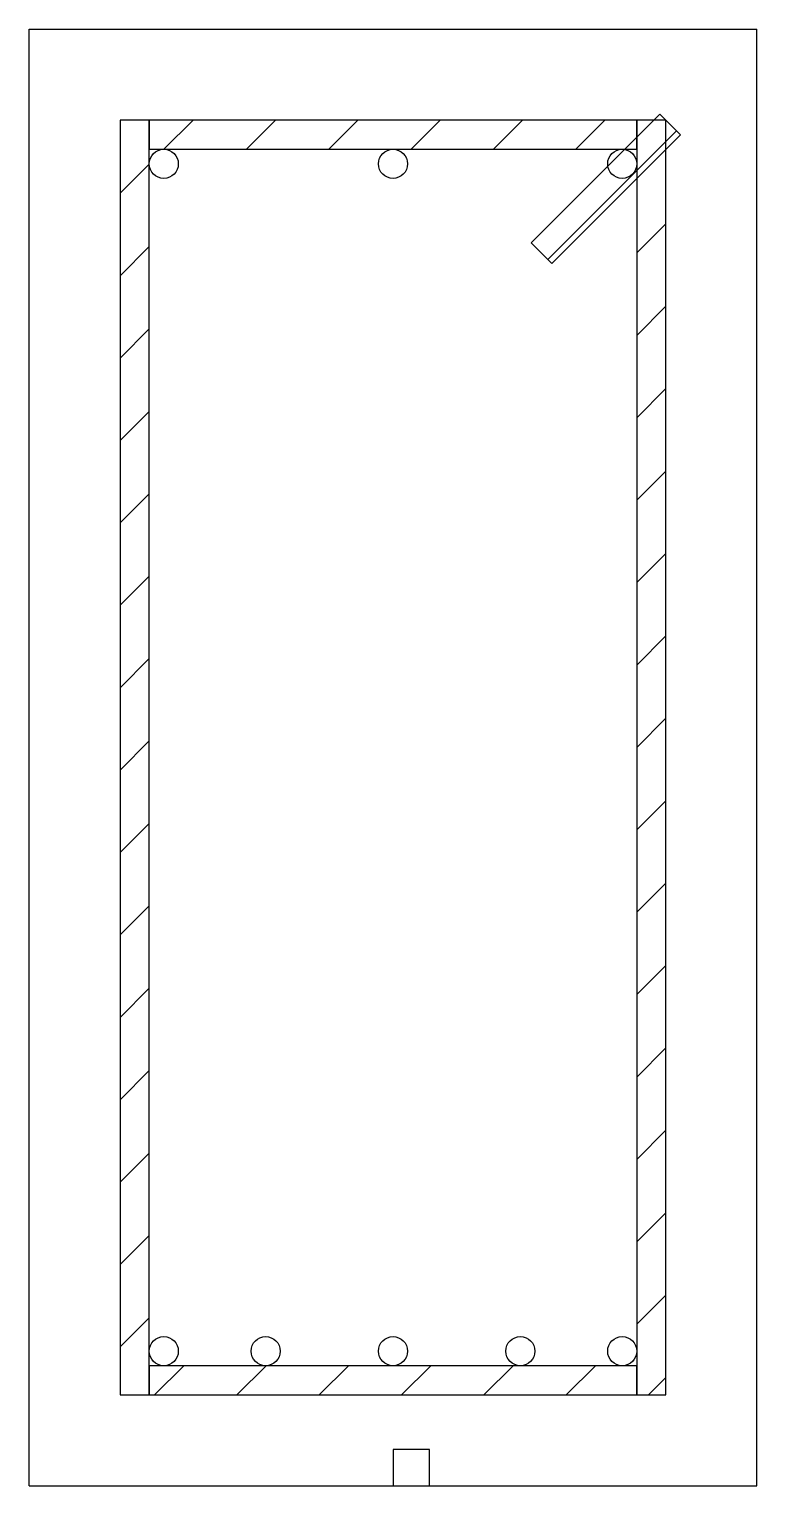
# Model space of a CAD drawing. Header units: metres. Extents: x -10 to 110, y 0 to 40.
# Drawn here: x -10 to 10, y 0 to 40 of the extents above.
import ezdxf

# ---------------------------------------------------------------- set-up
doc = ezdxf.new("R2010")
doc.units = ezdxf.units.M
pattern_1 = [(45, (0, 0), (-1.1314, 1.1314), [])]

msp = doc.modelspace()

# ---------------------------------------------------------------- hatches: boundary and pattern name
h = msp.add_hatch()
h.set_pattern_fill('ANSI31', scale=0.5, angle=135)
h.set_pattern_definition(pattern_1)
h.paths.add_polyline_path([(7.9, 37.1), (7.334, 37.666), (3.799, 34.13), (4.364, 33.564), (7.9, 37.1)])
h = msp.add_hatch()
h.set_pattern_fill('ANSI31', scale=0.5)
h.set_pattern_definition(pattern_1)
h.paths.add_polyline_path([(-7.5, 2.5), (-6.7, 2.5), (-6.7, 37.5), (-7.5, 37.5), (-7.5, 2.5)])
h = msp.add_hatch()
h.set_pattern_fill('ANSI31', scale=0.5)
h.set_pattern_definition(pattern_1)
h.paths.add_polyline_path([(-6.7, 36.7), (6.7, 36.7), (6.7, 37.5), (-6.7, 37.5), (-6.7, 36.7)])
h = msp.add_hatch()
h.set_pattern_fill('ANSI31', scale=0.5)
h.set_pattern_definition(pattern_1)
h.paths.add_polyline_path([(6.7, 2.5), (7.5, 2.5), (7.5, 37.5), (6.7, 37.5), (6.7, 2.5)])
h = msp.add_hatch()
h.set_pattern_fill('ANSI31', scale=0.5)
h.set_pattern_definition(pattern_1)
h.paths.add_polyline_path([(-6.7, 2.5), (6.7, 2.5), (6.7, 3.3), (-6.7, 3.3), (-6.7, 2.5)])

# ---------------------------------------------------------------- linework, layer by layer
for points in [[(-10, 0), (-10, 0.404), (-10, 0.808), (-10, 1.212), (-10, 1.616), (-10, 2.02), (-10, 2.424), (-10, 2.828), (-10, 3.232), (-10, 3.636), (-10, 4.04), (-10, 4.444), (-10, 4.848), (-10, 5.253), (-10, 5.657), (-10, 6.061), (-10, 6.465), (-10, 6.869), (-10, 7.273), (-10, 7.677), (-10, 8.081), (-10, 8.485), (-10, 8.889), (-10, 9.293), (-10, 9.697), (-10, 10.101), (-10, 10.505), (-10, 10.909), (-10, 11.313), (-10, 11.717), (-10, 12.121), (-10, 12.525), (-10, 12.929), (-10, 13.333), (-10, 13.737), (-10, 14.141), (-10, 14.545), (-10, 14.949), (-10, 15.354), (-10, 15.758), (-10, 16.162), (-10, 16.566), (-10, 16.97), (-10, 17.374), (-10, 17.778), (-10, 18.182), (-10, 18.586), (-10, 18.99), (-10, 19.394), (-10, 19.798), (-10, 20.202), (-10, 20.606), (-10, 21.01), (-10, 21.414), (-10, 21.818), (-10, 22.222), (-10, 22.626), (-10, 23.03), (-10, 23.434), (-10, 23.838), (-10, 24.242), (-10, 24.646), (-10, 25.051), (-10, 25.455), (-10, 25.859), (-10, 26.263), (-10, 26.667), (-10, 27.071), (-10, 27.475), (-10, 27.879), (-10, 28.283), (-10, 28.687), (-10, 29.091), (-10, 29.495), (-10, 29.899), (-10, 30.303), (-10, 30.707), (-10, 31.111), (-10, 31.515), (-10, 31.919), (-10, 32.323), (-10, 32.727), (-10, 33.131), (-10, 33.535), (-10, 33.939), (-10, 34.343), (-10, 34.747), (-10, 35.152), (-10, 35.556), (-10, 35.96), (-10, 36.364), (-10, 36.768), (-10, 37.172), (-10, 37.576), (-10, 37.98), (-10, 38.384), (-10, 38.788), (-10, 39.192), (-10, 39.596), (-10, 40)], [(-10, 40), (-9.798, 40), (-9.596, 40), (-9.394, 40), (-9.192, 40), (-8.99, 40), (-8.788, 40), (-8.586, 40), (-8.384, 40), (-8.182, 40), (-7.98, 40), (-7.778, 40), (-7.576, 40), (-7.374, 40), (-7.172, 40), (-6.97, 40), (-6.768, 40), (-6.566, 40), (-6.364, 40), (-6.162, 40), (-5.96, 40), (-5.758, 40), (-5.556, 40), (-5.354, 40), (-5.152, 40), (-4.949, 40), (-4.747, 40), (-4.545, 40), (-4.343, 40), (-4.141, 40), (-3.939, 40), (-3.737, 40), (-3.535, 40), (-3.333, 40), (-3.131, 40), (-2.929, 40), (-2.727, 40), (-2.525, 40), (-2.323, 40), (-2.121, 40), (-1.919, 40), (-1.717, 40), (-1.515, 40), (-1.313, 40), (-1.111, 40), (-0.909, 40), (-0.707, 40), (-0.505, 40), (-0.303, 40), (-0.101, 40), (0.101, 40), (0.303, 40), (0.505, 40), (0.707, 40), (0.909, 40), (1.111, 40), (1.313, 40), (1.515, 40), (1.717, 40), (1.919, 40), (2.121, 40), (2.323, 40), (2.525, 40), (2.727, 40), (2.929, 40), (3.131, 40), (3.333, 40), (3.535, 40), (3.737, 40), (3.939, 40), (4.141, 40), (4.343, 40), (4.545, 40), (4.747, 40), (4.949, 40), (5.152, 40), (5.354, 40), (5.556, 40), (5.758, 40), (5.96, 40), (6.162, 40), (6.364, 40), (6.566, 40), (6.768, 40), (6.97, 40), (7.172, 40), (7.374, 40), (7.576, 40), (7.778, 40), (7.98, 40), (8.182, 40), (8.384, 40), (8.586, 40), (8.788, 40), (8.99, 40), (9.192, 40), (9.394, 40), (9.596, 40), (9.798, 40), (10, 40)], [(10, 0), (10, 0.404), (10, 0.808), (10, 1.212), (10, 1.616), (10, 2.02), (10, 2.424), (10, 2.828), (10, 3.232), (10, 3.636), (10, 4.04), (10, 4.444), (10, 4.848), (10, 5.253), (10, 5.657), (10, 6.061), (10, 6.465), (10, 6.869), (10, 7.273), (10, 7.677), (10, 8.081), (10, 8.485), (10, 8.889), (10, 9.293), (10, 9.697), (10, 10.101), (10, 10.505), (10, 10.909), (10, 11.313), (10, 11.717), (10, 12.121), (10, 12.525), (10, 12.929), (10, 13.333), (10, 13.737), (10, 14.141), (10, 14.545), (10, 14.949), (10, 15.354), (10, 15.758), (10, 16.162), (10, 16.566), (10, 16.97), (10, 17.374), (10, 17.778), (10, 18.182), (10, 18.586), (10, 18.99), (10, 19.394), (10, 19.798), (10, 20.202), (10, 20.606), (10, 21.01), (10, 21.414), (10, 21.818), (10, 22.222), (10, 22.626), (10, 23.03), (10, 23.434), (10, 23.838), (10, 24.242), (10, 24.646), (10, 25.051), (10, 25.455), (10, 25.859), (10, 26.263), (10, 26.667), (10, 27.071), (10, 27.475), (10, 27.879), (10, 28.283), (10, 28.687), (10, 29.091), (10, 29.495), (10, 29.899), (10, 30.303), (10, 30.707), (10, 31.111), (10, 31.515), (10, 31.919), (10, 32.323), (10, 32.727), (10, 33.131), (10, 33.535), (10, 33.939), (10, 34.343), (10, 34.747), (10, 35.152), (10, 35.556), (10, 35.96), (10, 36.364), (10, 36.768), (10, 37.172), (10, 37.576), (10, 37.98), (10, 38.384), (10, 38.788), (10, 39.192), (10, 39.596), (10, 40)], [(7.9, 37.1), (7.334, 37.666), (3.799, 34.13), (4.364, 33.564), (7.9, 37.1)], [(-7.5, 2.5), (-6.7, 2.5), (-6.7, 37.5), (-7.5, 37.5), (-7.5, 2.5)], [(-6.7, 36.7), (6.7, 36.7), (6.7, 37.5), (-6.7, 37.5), (-6.7, 36.7)], [(6.7, 2.5), (7.5, 2.5), (7.5, 37.5), (6.7, 37.5), (6.7, 2.5)], [(-6.7, 2.5), (6.7, 2.5), (6.7, 3.3), (-6.7, 3.3), (-6.7, 2.5)], [(0, 0), (1, 0), (1, 1), (0, 1), (0, 0)], [(-10, 0), (-9.798, 0), (-9.596, 0), (-9.394, 0), (-9.192, 0), (-8.99, 0), (-8.788, 0), (-8.586, 0), (-8.384, 0), (-8.182, 0), (-7.98, 0), (-7.778, 0), (-7.576, 0), (-7.374, 0), (-7.172, 0), (-6.97, 0), (-6.768, 0), (-6.566, 0), (-6.364, 0), (-6.162, 0), (-5.96, 0), (-5.758, 0), (-5.556, 0), (-5.354, 0), (-5.152, 0), (-4.949, 0), (-4.747, 0), (-4.545, 0), (-4.343, 0), (-4.141, 0), (-3.939, 0), (-3.737, 0), (-3.535, 0), (-3.333, 0), (-3.131, 0), (-2.929, 0), (-2.727, 0), (-2.525, 0), (-2.323, 0), (-2.121, 0), (-1.919, 0), (-1.717, 0), (-1.515, 0), (-1.313, 0), (-1.111, 0), (-0.909, 0), (-0.707, 0), (-0.505, 0), (-0.303, 0), (-0.101, 0), (0.101, 0), (0.303, 0), (0.505, 0), (0.707, 0), (0.909, 0), (1.111, 0), (1.313, 0), (1.515, 0), (1.717, 0), (1.919, 0), (2.121, 0), (2.323, 0), (2.525, 0), (2.727, 0), (2.929, 0), (3.131, 0), (3.333, 0), (3.535, 0), (3.737, 0), (3.939, 0), (4.141, 0), (4.343, 0), (4.545, 0), (4.747, 0), (4.949, 0), (5.152, 0), (5.354, 0), (5.556, 0), (5.758, 0), (5.96, 0), (6.162, 0), (6.364, 0), (6.566, 0), (6.768, 0), (6.97, 0), (7.172, 0), (7.374, 0), (7.576, 0), (7.778, 0), (7.98, 0), (8.182, 0), (8.384, 0), (8.586, 0), (8.788, 0), (8.99, 0), (9.192, 0), (9.394, 0), (9.596, 0), (9.798, 0), (10, 0)], [(0, 0), (0, 0)]]:
    msp.add_lwpolyline(points)
for centre in [(-6.3, 36.3), (0, 36.3), (6.3, 36.3), (-6.3, 3.7), (-3.5, 3.7), (0, 3.7), (3.5, 3.7), (6.3, 3.7)]:
    msp.add_circle(centre, 0.4)

doc.saveas('drawing.dxf')
